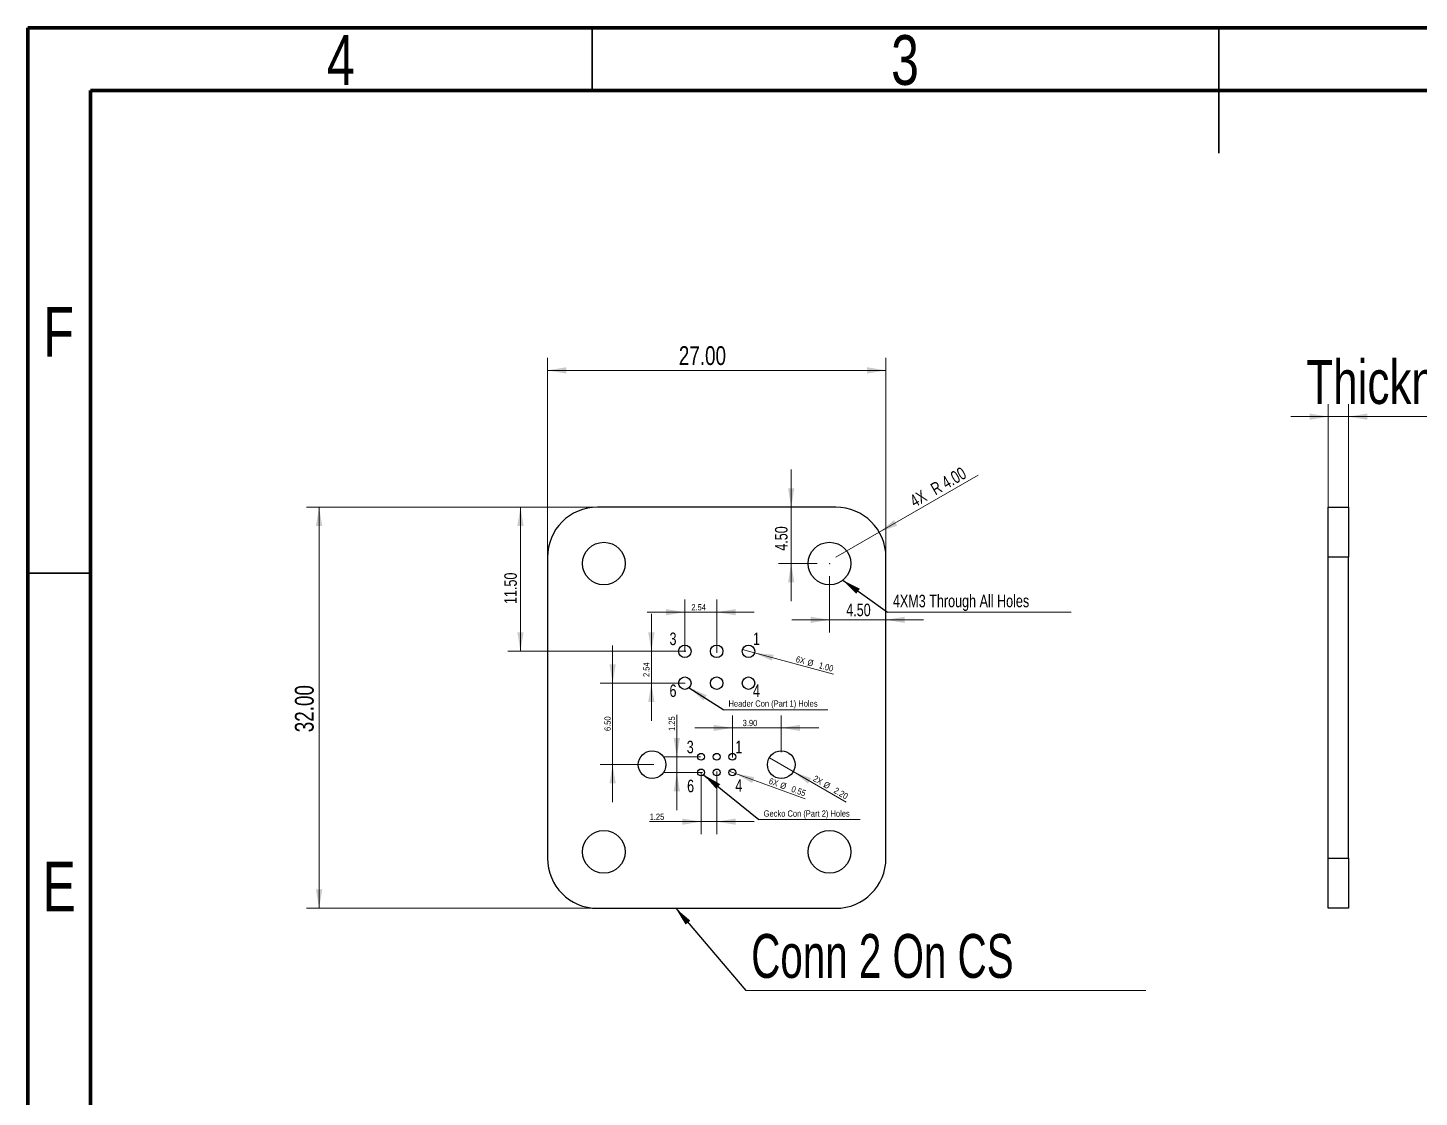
# Model space of a CAD drawing. Header units: millimetres. Extents: x 0 to 205, y 0 to 292.
# Drawn here: x 15 to 126, y 206.7 to 292 of the extents above; entities that cross this region are included whole.
import ezdxf

# ---------------------------------------------------------------- set-up
doc = ezdxf.new("R2010")
doc.units = ezdxf.units.MM
doc.header["$PDSIZE"] = -1
doc.styles.add('SLDTEXTSTYLE0', font='TXT', dxfattribs={"width": 0.75})
doc.styles.add('SLDTEXTSTYLE2', font='TXT', dxfattribs={"width": 0.6875})
doc.dimstyles.new('SLDDIMSTYLE0', dxfattribs={"dimtxt": 1, "dimasz": 1.5, "dimexe": 0, "dimexo": 0.0625, "dimgap": 0.25, "dimtad": 1, "dimrnd": 1e-09, "dimzin": 4, "dimdsep": 46, "dimtxsty": 'SLDTEXTSTYLE0', "dimsah": 1, "dimcen": 0.09, "dimadec": 0, "dimazin": 1, "dimtfac": 1, "dimtmove": 0, "dimatfit": 0, "dimfxl": 1, "dimfrac": 2, "dimtolj": 1, "dimtzin": 12, "dimarcsym": 0})
doc.dimstyles.new('SLDDIMSTYLE1', dxfattribs={"dimtxt": 1.5, "dimasz": 1.5, "dimexe": 0, "dimexo": 0.0625, "dimgap": 0.375, "dimtad": 1, "dimrnd": 1e-09, "dimzin": 4, "dimdsep": 46, "dimtxsty": 'SLDTEXTSTYLE0', "dimsah": 1, "dimcen": 0.09, "dimadec": 0, "dimazin": 1, "dimtfac": 1, "dimtofl": 0, "dimtmove": 0, "dimatfit": 3, "dimfxl": 1, "dimfrac": 2, "dimtolj": 1, "dimtzin": 12, "dimarcsym": 0})
doc.dimstyles.new('SLDDIMSTYLE2', dxfattribs={"dimtxt": 0.5, "dimasz": 1.5, "dimexe": 0, "dimexo": 0.0625, "dimgap": 0.125, "dimtad": 1, "dimrnd": 1e-09, "dimzin": 12, "dimdsep": 46, "dimtxsty": 'SLDTEXTSTYLE0', "dimsah": 1, "dimcen": 0.09, "dimadec": 0, "dimazin": 3, "dimtfac": 1, "dimtmove": 0, "dimatfit": 0, "dimfxl": 1, "dimfrac": 2, "dimtolj": 1, "dimtzin": 12, "dimarcsym": 0})
doc.dimstyles.new('SLDDIMSTYLE3', dxfattribs={"dimtxt": 1, "dimasz": 1.5, "dimexe": 0, "dimexo": 0.0625, "dimgap": 0.25, "dimtad": 1, "dimrnd": 1e-09, "dimzin": 4, "dimdsep": 46, "dimtxsty": 'SLDTEXTSTYLE0', "dimsah": 1, "dimcen": 0.09, "dimadec": 0, "dimazin": 1, "dimtfac": 1, "dimtofl": 0, "dimtmove": 0, "dimatfit": 3, "dimfxl": 1, "dimfrac": 2, "dimtolj": 1, "dimtzin": 12, "dimarcsym": 0})
doc.dimstyles.new('SLDDIMSTYLE4', dxfattribs={"dimtxt": 0.5, "dimasz": 1.5, "dimexe": 0, "dimexo": 0.0625, "dimgap": 0.125, "dimtad": 1, "dimrnd": 1e-09, "dimzin": 4, "dimdsep": 46, "dimtxsty": 'SLDTEXTSTYLE0', "dimblk1": 'NONE', "dimsah": 1, "dimcen": 0, "dimadec": 0, "dimazin": 1, "dimtfac": 1, "dimtmove": 0, "dimatfit": 3, "dimldrblk": 'NONE', "dimfxl": 1, "dimfrac": 2, "dimtolj": 1, "dimtzin": 12, "dimarcsym": 0})
doc.dimstyles.new('SLDDIMSTYLE5', dxfattribs={"dimtxt": 0.5, "dimasz": 1.5, "dimexe": 0, "dimexo": 0.0625, "dimgap": 0.125, "dimtad": 1, "dimrnd": 1e-09, "dimzin": 4, "dimdsep": 46, "dimtxsty": 'SLDTEXTSTYLE0', "dimsah": 1, "dimcen": 0.09, "dimadec": 0, "dimazin": 1, "dimtfac": 1, "dimtmove": 0, "dimatfit": 0, "dimfxl": 1, "dimfrac": 2, "dimtolj": 1, "dimtzin": 12, "dimarcsym": 0})
doc.dimstyles.new('SLDDIMSTYLE6', dxfattribs={"dimtxt": 1, "dimasz": 1.5, "dimexe": 0, "dimexo": 0.0625, "dimgap": 0.25, "dimtad": 1, "dimrnd": 1e-09, "dimzin": 4, "dimdsep": 46, "dimtxsty": 'SLDTEXTSTYLE0', "dimsah": 1, "dimcen": 0, "dimadec": 0, "dimazin": 1, "dimtfac": 1, "dimtofl": 0, "dimtmove": 0, "dimatfit": 3, "dimfxl": 1, "dimfrac": 2, "dimtolj": 1, "dimtzin": 12, "dimarcsym": 0})
doc.dimstyles.new('SLDDIMSTYLE7', dxfattribs={"dimtxt": 0.5, "dimasz": 1.5, "dimexe": 0, "dimexo": 0.0625, "dimgap": 0.125, "dimtad": 1, "dimrnd": 1e-09, "dimdsep": 46, "dimtxsty": 'SLDTEXTSTYLE0', "dimblk1": 'NONE', "dimsah": 1, "dimcen": 0, "dimadec": 0, "dimazin": 2, "dimtfac": 1, "dimtmove": 0, "dimatfit": 3, "dimldrblk": 'NONE', "dimfxl": 1, "dimfrac": 2, "dimtolj": 1, "dimtzin": 12, "dimarcsym": 0})
doc.dimstyles.new('SLDDIMSTYLE8', dxfattribs={"dimtxt": 0.18, "dimasz": 1.5, "dimexe": 0, "dimexo": 0.0625, "dimgap": 0, "dimtad": 0, "dimtih": 1, "dimtoh": 1, "dimdec": 0, "dimrnd": 1e-09, "dimzin": 0, "dimdsep": 46, "dimtxsty": 'Standard', "dimsah": 1, "dimcen": 0.09, "dimadec": 0, "dimazin": 0, "dimtfac": 1.5, "dimtdec": 0, "dimtofl": 0, "dimtmove": 0, "dimatfit": 3, "dimfxl": 1, "dimfrac": 2, "dimtolj": 1, "dimtzin": 0, "dimarcsym": 0})
doc.dimstyles.new('SLDDIMSTYLE9', dxfattribs={"dimtxt": 3.5, "dimasz": 1.5, "dimexe": 0, "dimexo": 0.0625, "dimgap": 0.875, "dimtad": 1, "dimrnd": 1e-09, "dimzin": 4, "dimdsep": 46, "dimtxsty": 'SLDTEXTSTYLE0', "dimsah": 1, "dimcen": 0.09, "dimadec": 0, "dimazin": 1, "dimtfac": 1, "dimtmove": 0, "dimatfit": 0, "dimfxl": 1, "dimfrac": 2, "dimtolj": 1, "dimtzin": 12, "dimarcsym": 0})

# ---------------------------------------------------------------- blocks, each defined once
blk = doc.blocks.new('_D')
at = {"color": 7, "linetype": 'Continuous', "lineweight": 0}
for p, q in [((75.88, 253.76), (75.88, 256.76)), ((75.88, 249.26), (75.88, 253.76)), ((77.94, 249.26), (74.88, 249.26)), ((75.88, 249.26), (75.88, 246.26))]:
    blk.add_line(p, q, dxfattribs=at)
at = {"color": 7, "linetype": 'Continuous', "lineweight": 18}
for points in [[(75.88, 253.76), (76.13, 255.26), (75.63, 255.26)], [(75.88, 249.26), (75.63, 247.76), (76.13, 247.76)]]:
    blk.add_solid(points, dxfattribs=at)
at = {"color": 7, "linetype": 'Continuous', "lineweight": 18, "insert": (74.59, 250.28), "char_height": 1, "attachment_point": 1, "rotation": 90, "style": 'SLDTEXTSTYLE0'}
blk.add_mtext('4.50', dxfattribs=at)
blk = doc.blocks.new('_D_1')
at = {"color": 7, "linetype": 'Continuous', "lineweight": 0}
for p, q in [((78.94, 248.26), (78.94, 243.77)), ((78.94, 244.77), (75.94, 244.77)), ((78.94, 244.77), (83.44, 244.77)), ((83.44, 244.77), (86.44, 244.77))]:
    blk.add_line(p, q, dxfattribs=at)
at = {"color": 7, "linetype": 'Continuous', "lineweight": 18}
for points in [[(78.94, 244.77), (77.44, 245.02), (77.44, 244.52)], [(83.44, 244.77), (84.94, 244.52), (84.94, 245.02)]]:
    blk.add_solid(points, dxfattribs=at)
at = {"color": 7, "linetype": 'Continuous', "lineweight": 18, "insert": (80.27, 246.06), "char_height": 1, "attachment_point": 1, "style": 'SLDTEXTSTYLE0'}
blk.add_mtext('4.50', dxfattribs=at)
blk = doc.blocks.new('_D_2')
at = {"color": 7, "linetype": 'Continuous', "lineweight": 0}
for p, q in [((55.44, 253.76), (37.23, 253.76)), ((38.23, 221.76), (38.23, 253.76)), ((62.79, 221.76), (37.23, 221.76))]:
    blk.add_line(p, q, dxfattribs=at)
at = {"color": 7, "linetype": 'Continuous', "lineweight": 18}
for points in [[(38.23, 253.76), (37.98, 252.26), (38.48, 252.26)], [(38.23, 221.76), (38.48, 223.26), (37.98, 223.26)]]:
    blk.add_solid(points, dxfattribs=at)
at = {"color": 7, "linetype": 'Continuous', "lineweight": 18, "insert": (36.3, 235.8), "char_height": 1.5, "attachment_point": 1, "rotation": 90, "style": 'SLDTEXTSTYLE0'}
blk.add_mtext('32.00', dxfattribs=at)
blk = doc.blocks.new('_D_3')
at = {"color": 7, "linetype": 'Continuous', "lineweight": 0}
for p, q in [((56.44, 248.36), (56.44, 265.67)), ((83.44, 245.51), (83.44, 265.67)), ((56.44, 264.67), (83.44, 264.67))]:
    blk.add_line(p, q, dxfattribs=at)
at = {"color": 7, "linetype": 'Continuous', "lineweight": 18}
for points in [[(56.44, 264.67), (57.94, 264.42), (57.94, 264.92)], [(83.44, 264.67), (81.94, 264.92), (81.94, 264.42)]]:
    blk.add_solid(points, dxfattribs=at)
at = {"color": 7, "linetype": 'Continuous', "lineweight": 18, "insert": (66.92, 266.6), "char_height": 1.5, "attachment_point": 1, "style": 'SLDTEXTSTYLE0'}
blk.add_mtext('27.00', dxfattribs=at)
blk = doc.blocks.new('_D_4')
at = {"color": 7, "linetype": 'Continuous', "lineweight": 0}
for p, q in [((64.73, 242.26), (64.73, 245.26)), ((67.49, 242.26), (63.73, 242.26)), ((64.73, 239.72), (64.73, 242.26)), ((67.42, 239.72), (63.73, 239.72)), ((64.73, 239.72), (64.73, 236.72))]:
    blk.add_line(p, q, dxfattribs=at)
at = {"color": 7, "linetype": 'Continuous', "lineweight": 18}
for points in [[(64.73, 242.26), (64.98, 243.76), (64.48, 243.76)], [(64.73, 239.72), (64.48, 238.22), (64.98, 238.22)]]:
    blk.add_solid(points, dxfattribs=at)
at = {"color": 7, "linetype": 'Continuous', "lineweight": 18, "insert": (64.08, 240.21), "char_height": 0.5, "attachment_point": 1, "rotation": 90, "style": 'SLDTEXTSTYLE0'}
blk.add_mtext('2.54', dxfattribs=at)
blk = doc.blocks.new('_D_5')
at = {"color": 7, "linetype": 'Continuous', "lineweight": 0}
for p, q in [((67.4, 242.21), (67.4, 246.38)), ((69.94, 242.15), (69.94, 246.38)), ((67.4, 245.38), (64.4, 245.38)), ((67.4, 245.38), (69.94, 245.38)), ((69.94, 245.38), (72.94, 245.38))]:
    blk.add_line(p, q, dxfattribs=at)
at = {"color": 7, "linetype": 'Continuous', "lineweight": 18}
for points in [[(67.4, 245.38), (65.9, 245.63), (65.9, 245.13)], [(69.94, 245.38), (71.44, 245.13), (71.44, 245.63)]]:
    blk.add_solid(points, dxfattribs=at)
at = {"color": 7, "linetype": 'Continuous', "lineweight": 18, "insert": (67.92, 246.02), "char_height": 0.5, "attachment_point": 1, "style": 'SLDTEXTSTYLE0'}
blk.add_mtext('2.54', dxfattribs=at)
blk = doc.blocks.new('_D_6')
at = {"color": 7, "linetype": 'Continuous', "lineweight": 0}
for p, q in [((62.01, 253.76), (53.29, 253.76)), ((54.29, 242.26), (54.29, 253.76)), ((66.4, 242.26), (53.29, 242.26))]:
    blk.add_line(p, q, dxfattribs=at)
at = {"color": 7, "linetype": 'Continuous', "lineweight": 18}
for points in [[(54.29, 253.76), (54.04, 252.26), (54.54, 252.26)], [(54.29, 242.26), (54.54, 243.76), (54.04, 243.76)]]:
    blk.add_solid(points, dxfattribs=at)
at = {"color": 7, "linetype": 'Continuous', "lineweight": 18, "insert": (53, 246.03), "char_height": 1, "attachment_point": 1, "rotation": 90, "style": 'SLDTEXTSTYLE0'}
blk.add_mtext('11.50', dxfattribs=at)
blk = doc.blocks.new('_D_7')
at = {"color": 7, "linetype": 'Continuous', "lineweight": 0}
for q in [(74.14, 233.77), (80.26, 230.23)]:
    blk.add_line((76.04, 232.67), q, dxfattribs=at)
at = {"color": 7, "linetype": 'Continuous', "lineweight": 18}
blk.add_solid([(76.04, 232.67), (77.22, 231.7), (77.47, 232.13)], dxfattribs=at)
at = {"color": 7, "linetype": 'Continuous', "lineweight": 18, "char_height": 0.5, "attachment_point": 1, "rotation": 330, "style": 'SLDTEXTSTYLE0'}
for s, insert in [('2X', (77.82, 232.39)), ('%%c', (78.65, 231.91)), ('2.20', (79.47, 231.44))]:
    blk.add_mtext(s, dxfattribs=dict(at, insert=insert))
blk = doc.blocks.new('_None')
blk = doc.blocks.new('_D_8')
at = {"color": 7, "linetype": 'Continuous', "lineweight": 0}
for p, q in [((68.69, 232.57), (68.69, 227.67)), ((69.94, 232.67), (69.94, 227.67)), ((68.69, 228.67), (64.59, 228.67)), ((68.69, 228.67), (69.94, 228.67)), ((69.94, 228.67), (72.94, 228.67))]:
    blk.add_line(p, q, dxfattribs=at)
at = {"color": 7, "linetype": 'Continuous', "lineweight": 18}
for points in [[(68.69, 228.67), (67.19, 228.92), (67.19, 228.42)], [(69.94, 228.67), (71.44, 228.42), (71.44, 228.92)]]:
    blk.add_solid(points, dxfattribs=at)
at = {"color": 7, "linetype": 'Continuous', "lineweight": 18, "insert": (64.59, 229.31), "char_height": 0.5, "attachment_point": 1, "style": 'SLDTEXTSTYLE0'}
blk.add_mtext('1.25', dxfattribs=at)
blk = doc.blocks.new('_D_9')
at = {"color": 7, "linetype": 'Continuous', "lineweight": 0}
for p, q in [((66.76, 233.84), (66.76, 237.19)), ((68.65, 233.84), (65.76, 233.84)), ((66.76, 233.84), (66.76, 232.59)), ((68.82, 232.59), (65.76, 232.59)), ((66.76, 232.59), (66.76, 229.59))]:
    blk.add_line(p, q, dxfattribs=at)
at = {"color": 7, "linetype": 'Continuous', "lineweight": 18}
for points in [[(66.76, 233.84), (67.01, 235.34), (66.51, 235.34)], [(66.76, 232.59), (66.51, 231.09), (67.01, 231.09)]]:
    blk.add_solid(points, dxfattribs=at)
at = {"color": 7, "linetype": 'Continuous', "lineweight": 18, "insert": (66.11, 235.9), "char_height": 0.5, "attachment_point": 1, "rotation": 90, "style": 'SLDTEXTSTYLE0'}
blk.add_mtext('1.25', dxfattribs=at)
blk = doc.blocks.new('_D_10')
at = {"color": 7, "linetype": 'Continuous', "lineweight": 0}
for p, q in [((61.64, 239.72), (61.64, 242.72)), ((66.4, 239.72), (60.64, 239.72)), ((61.64, 233.22), (61.64, 239.72)), ((64.92, 233.22), (60.64, 233.22)), ((61.64, 233.22), (61.64, 230.22))]:
    blk.add_line(p, q, dxfattribs=at)
at = {"color": 7, "linetype": 'Continuous', "lineweight": 18}
for points in [[(61.64, 239.72), (61.89, 241.22), (61.39, 241.22)], [(61.64, 233.22), (61.39, 231.72), (61.89, 231.72)]]:
    blk.add_solid(points, dxfattribs=at)
at = {"color": 7, "linetype": 'Continuous', "lineweight": 18, "insert": (60.99, 235.9), "char_height": 0.5, "attachment_point": 1, "rotation": 90, "style": 'SLDTEXTSTYLE0'}
blk.add_mtext('6.50', dxfattribs=at)
blk = doc.blocks.new('_D_11')
at = {"color": 7, "linetype": 'Continuous', "lineweight": 0}
for p, q in [((71.19, 233.8), (71.19, 237.15)), ((75.09, 234.22), (75.09, 237.15)), ((71.19, 236.15), (68.19, 236.15)), ((75.09, 236.15), (71.19, 236.15)), ((75.09, 236.15), (78.09, 236.15))]:
    blk.add_line(p, q, dxfattribs=at)
at = {"color": 7, "linetype": 'Continuous', "lineweight": 18}
for points in [[(71.19, 236.15), (69.69, 236.4), (69.69, 235.9)], [(75.09, 236.15), (76.59, 235.9), (76.59, 236.4)]]:
    blk.add_solid(points, dxfattribs=at)
at = {"color": 7, "linetype": 'Continuous', "lineweight": 18, "insert": (72.01, 236.79), "char_height": 0.5, "attachment_point": 1, "style": 'SLDTEXTSTYLE0'}
blk.add_mtext('3.90', dxfattribs=at)
blk = doc.blocks.new('_D_12')
at = {"color": 7, "linetype": 'Continuous', "lineweight": 0}
for q in [(90.79, 256.31), (79.44, 249.76)]:
    blk.add_line((82.9, 251.76), q, dxfattribs=at)
at = {"color": 7, "linetype": 'Continuous', "lineweight": 18}
blk.add_solid([(82.9, 251.76), (84.33, 252.29), (84.08, 252.72)], dxfattribs=at)
at = {"color": 7, "linetype": 'Continuous', "lineweight": 18, "char_height": 1, "attachment_point": 1, "rotation": 30, "style": 'SLDTEXTSTYLE0'}
for s, insert in [('R 4.00', (86.89, 255.54)), ('4X', (85.23, 254.58))]:
    blk.add_mtext(s, dxfattribs=dict(at, insert=insert))
blk = doc.blocks.new('_D_13')
at = {"color": 7, "linetype": 'Continuous', "lineweight": 0}
for q in [(70.93, 232.69), (77, 230.48)]:
    blk.add_line((71.45, 232.5), q, dxfattribs=at)
at = {"color": 7, "linetype": 'Continuous', "lineweight": 18}
blk.add_solid([(71.45, 232.5), (72.77, 231.75), (72.94, 232.22)], dxfattribs=at)
at = {"color": 7, "linetype": 'Continuous', "lineweight": 18, "char_height": 0.5, "attachment_point": 1, "rotation": 340.0343, "style": 'SLDTEXTSTYLE0'}
for s, insert in [('6X', (74.22, 232.18)), ('%%c', (75.12, 231.85)), ('0.55', (76.01, 231.54))]:
    blk.add_mtext(s, dxfattribs=dict(at, insert=insert))
blk = doc.blocks.new('_D_14')
at = {"color": 7, "linetype": 'Continuous', "lineweight": 0}
for q in [(72, 242.39), (79.25, 240.44)]:
    blk.add_line((72.96, 242.13), q, dxfattribs=at)
at = {"color": 7, "linetype": 'Continuous', "lineweight": 18}
blk.add_solid([(72.96, 242.13), (74.35, 241.5), (74.48, 241.98)], dxfattribs=at)
at = {"color": 7, "linetype": 'Continuous', "lineweight": 18, "char_height": 0.5, "attachment_point": 1, "rotation": 345, "style": 'SLDTEXTSTYLE0'}
for s, insert in [('6X', (76.34, 241.9)), ('%%c', (77.26, 241.64)), ('1.00', (78.17, 241.41))]:
    blk.add_mtext(s, dxfattribs=dict(at, insert=insert))
blk = doc.blocks.new('SW_NOTE_0')
at = {"color": 0, "linetype": 'Continuous', "lineweight": 0}
blk.add_line((14.64, 0), (0, 0), dxfattribs=at)
at = {"color": 0, "linetype": 'Continuous', "lineweight": 0, "insert": (0.42, 1.4), "char_height": 1, "attachment_point": 1, "style": 'SLDTEXTSTYLE0'}
blk.add_mtext('4XM3 Through All Holes', dxfattribs=at)
blk = doc.blocks.new('SW_NOTE_0_1')
at = {"color": 0, "linetype": 'Continuous', "lineweight": 0}
blk.add_line((8.3, 0), (0, 0), dxfattribs=at)
at = {"color": 0, "linetype": 'Continuous', "lineweight": 0, "insert": (0.38, 0.75), "char_height": 0.5, "attachment_point": 1, "style": 'SLDTEXTSTYLE0'}
blk.add_mtext('Header Con (Part 1) Holes', dxfattribs=at)
blk = doc.blocks.new('SW_NOTE_0_2')
at = {"color": 0, "linetype": 'Continuous', "lineweight": 0}
blk.add_line((8.08, 0), (0, 0), dxfattribs=at)
at = {"color": 0, "linetype": 'Continuous', "lineweight": 0, "insert": (0.38, 0.73), "char_height": 0.5, "attachment_point": 1, "style": 'SLDTEXTSTYLE0'}
blk.add_mtext('Gecko Con (Part 2) Holes', dxfattribs=at)
blk = doc.blocks.new('SW_NOTE_0_3')
at = {"color": 0, "linetype": 'Continuous', "lineweight": 0}
blk.add_line((31.9, 0), (0, 0), dxfattribs=at)
at = {"color": 0, "linetype": 'Continuous', "lineweight": 0, "insert": (0.44, 4.51), "char_height": 3.5, "attachment_point": 1, "style": 'SLDTEXTSTYLE2'}
blk.add_mtext('Conn 2 On CS', dxfattribs=at)
blk = doc.blocks.new('_D_15')
at = {"color": 7, "linetype": 'Continuous', "lineweight": 0}
for p, q in [((118.72, 252.16), (118.72, 261.98)), ((120.32, 251.55), (120.32, 261.98)), ((118.72, 260.98), (115.72, 260.98)), ((120.32, 260.98), (118.72, 260.98)), ((120.32, 260.98), (147.94, 260.98))]:
    blk.add_line(p, q, dxfattribs=at)
at = {"color": 7, "linetype": 'Continuous', "lineweight": 18}
for points in [[(118.72, 260.98), (117.22, 261.23), (117.22, 260.73)], [(120.32, 260.98), (121.82, 260.73), (121.82, 261.23)]]:
    blk.add_solid(points, dxfattribs=at)
at = {"color": 7, "linetype": 'Continuous', "lineweight": 18, "char_height": 3.5, "attachment_point": 1, "style": 'SLDTEXTSTYLE0'}
for s, insert in [('Thickness', (116.96, 265.49)), ('1.60', (138.89, 265.49))]:
    blk.add_mtext(s, dxfattribs=dict(at, insert=insert))

msp = doc.modelspace()

# ---------------------------------------------------------------- linework, layer by layer
at = {"color": 7, "linetype": 'Continuous', "lineweight": 70}
for p, q in [((15, 5), (15, 292)), ((15, 292), (205, 292)), ((20, 10), (20, 287)), ((20, 287), (200, 287))]:
    msp.add_line(p, q, dxfattribs=at)
at = {"color": 7, "linetype": 'Continuous', "lineweight": 35}
for p, q in [((60, 287), (60, 292)), ((110, 292), (110, 282)), ((110, 287), (110, 292)), ((20, 248.5), (15, 248.5))]:
    msp.add_line(p, q, dxfattribs=at)
at = {"color": 7, "linetype": 'Continuous', "lineweight": 25}
for p, q in [((79.439, 253.758), (60.439, 253.758)), ((118.719, 253.758), (120.319, 253.758)), ((118.719, 249.758), (118.719, 253.758)), ((120.319, 253.758), (120.319, 249.758)), ((56.439, 249.758), (56.439, 225.758)), ((83.439, 225.758), (83.439, 249.758)), ((120.319, 249.758), (118.719, 249.758)), ((118.719, 225.758), (118.719, 249.758)), ((120.319, 225.758), (120.319, 249.758)), ((118.719, 225.758), (120.319, 225.758)), ((118.719, 221.758), (118.719, 225.758)), ((120.319, 225.758), (120.319, 221.758)), ((60.439, 221.758), (79.439, 221.758)), ((120.319, 221.758), (118.719, 221.758))]:
    msp.add_line(p, q, dxfattribs=at)
for centre, radius in [((60.939, 249.258), 1.7), ((78.939, 249.258), 1.7), ((67.399, 242.258), 0.5), ((69.939, 242.258), 0.5), ((72.479, 242.258), 0.5), ((67.399, 239.718), 0.5), ((69.939, 239.718), 0.5), ((72.479, 239.718), 0.5), ((64.789, 233.218), 1.1), ((75.089, 233.218), 1.1), ((68.689, 233.843), 0.275), ((69.939, 233.843), 0.275), ((71.189, 233.843), 0.275), ((68.689, 232.593), 0.275), ((69.939, 232.593), 0.275), ((71.189, 232.593), 0.275), ((60.939, 226.258), 1.7), ((78.939, 226.258), 1.7)]:
    msp.add_circle(centre, radius, dxfattribs=at)
for centre, start, end in [((60.439, 249.758), 90, 180), ((79.439, 249.758), 0, 90), ((60.439, 225.758), 180, 270), ((79.439, 225.758), 270, 0)]:
    msp.add_arc(centre, 4, start, end, dxfattribs=at)
at = {"color": 9, "linetype": 'Continuous', "lineweight": 0}
msp.add_point((78.939, 249.258), dxfattribs=at)

# ---------------------------------------------------------------- block references
at = {"color": 7, "linetype": 'Continuous', "lineweight": 0}
for name, p in [('SW_NOTE_0', (83.572, 245.375)), ('SW_NOTE_0_1', (70.504, 237.59)), ('SW_NOTE_0_2', (73.304, 228.838)), ('SW_NOTE_0_3', (72.254, 215.194))]:
    msp.add_blockref(name, p, dxfattribs=at)

# ---------------------------------------------------------------- texts
at = {"color": 7, "linetype": 'Continuous', "lineweight": 0, "style": 'SLDTEXTSTYLE0'}
for s, insert, char_height, attachment_point in [('4', (39.96, 291.417), 3.969, 2), ('3', (84.96, 291.417), 3.969, 2), ('F', (17.458, 269.725), 3.969, 2), ('3', (66.177, 243.755), 1, 1), ('1', (72.832, 243.755), 1, 1), ('6', (66.177, 239.611), 1, 1), ('4', (72.832, 239.611), 1, 1), ('3', (67.551, 235.127), 1, 1), ('1', (71.424, 235.127), 1, 1), ('6', (67.581, 232.018), 1, 1), ('4', (71.424, 232.058), 1, 1), ('E', (17.508, 225.475), 3.969, 2)]:
    msp.add_mtext(s, dxfattribs=dict(at, insert=insert, char_height=char_height, attachment_point=attachment_point))

# ---------------------------------------------------------------- dimensions: what is measured, and where the dimension line sits
at = {"color": 7, "linetype": 'Continuous', "lineweight": 18}
for base, p1, p2, dimstyle, picture, middle in [((83.439, 265.86), (56.439, 253.758), (83.439, 253.758), 'SLDDIMSTYLE1', '_D_3', (69.417, 265.86)), ((83.439, 244.771), (78.939, 249.258), (83.439, 249.758), 'SLDDIMSTYLE0', '_D_1', (81.563, 244.771)), ((69.939, 245.776), (67.399, 242.258), (69.939, 242.258), 'SLDDIMSTYLE2', '_D_5', (68.562, 245.776)), ((71.189, 236.546), (75.089, 233.218), (71.189, 233.843), 'SLDDIMSTYLE5', '_D_11', (72.66, 236.546)), ((69.939, 229.067), (68.689, 232.593), (69.939, 232.593), 'SLDDIMSTYLE2', '_D_8', (65.239, 229.067))]:
    dim = msp.add_linear_dim(base=base, p1=p1, p2=p2, dimstyle=dimstyle, dxfattribs=at)
    dim.commit()
    dim.dimension.update_dxf_attribs({"geometry": picture, "text_midpoint": middle, "dimtype": 160})
dim = msp.add_linear_dim(base=(118.719, 263.758), p1=(120.319, 253.758), p2=(118.719, 253.758), text='Thickness <>', dimstyle='SLDDIMSTYLE9', dxfattribs=at)
dim.commit()
dim.dimension.update_dxf_attribs({"geometry": '_D_15', "text_midpoint": (132.451, 263.758), "dimtype": 160})
for base, p1, p2, dimstyle, picture, middle in [((75.881, 253.758), (78.939, 249.258), (79.439, 253.758), 'SLDDIMSTYLE0', '_D', (75.881, 251.574)), ((37.038, 253.758), (56.439, 221.758), (56.439, 253.758), 'SLDDIMSTYLE1', '_D_2', (37.038, 238.291)), ((53.5, 253.758), (67.399, 242.258), (60.439, 253.758), 'SLDDIMSTYLE3', '_D_6', (53.5, 247.693)), ((64.33, 242.258), (67.399, 239.718), (67.399, 242.258), 'SLDDIMSTYLE2', '_D_4', (64.33, 240.852)), ((61.242, 239.718), (64.789, 233.218), (67.399, 239.718), 'SLDDIMSTYLE5', '_D_10', (61.242, 236.546)), ((66.359, 232.593), (68.689, 233.843), (68.689, 232.593), 'SLDDIMSTYLE2', '_D_9', (66.359, 236.546))]:
    dim = msp.add_linear_dim(base=base, p1=p1, p2=p2, angle=90, dimstyle=dimstyle, dxfattribs=at)
    dim.commit()
    dim.dimension.update_dxf_attribs({"geometry": picture, "text_midpoint": middle, "dimtype": 160})
dim = msp.add_radius_dim(center=(79.439, 249.758), mpoint=(82.903, 251.758), text='4X R <>', dimstyle='SLDDIMSTYLE6', dxfattribs=at)
dim.commit()
dim.dimension.update_dxf_attribs({"geometry": '_D_12', "text_midpoint": (88.358, 254.907), "dimtype": 164})
for p1, p2, text, dimstyle, picture, middle in [((71.996, 242.387), (72.962, 242.128), '6X %%c <>', 'SLDDIMSTYLE4', '_D_14', (77.724, 240.852)), ((74.136, 233.768), (76.042, 232.668), '2X %%c <>', 'SLDDIMSTYLE4', '_D_7', (78.892, 231.022)), ((70.931, 232.687), (71.448, 232.499), '6X %%c <>', 'SLDDIMSTYLE7', '_D_13', (75.513, 231.022))]:
    dim = msp.add_diameter_dim_2p(p1=p1, p2=p2, text=text, dimstyle=dimstyle, dxfattribs=at)
    dim.commit()
    dim.dimension.update_dxf_attribs({"geometry": picture, "text_midpoint": middle, "dimtype": 163})

# ---------------------------------------------------------------- leaders
at = {"color": 7, "linetype": 'Continuous', "lineweight": 0}
for points in [[(79.991, 247.922), (83.572, 245.375)], [(67.745, 239.357), (70.504, 237.59)], [(68.898, 232.414), (73.304, 228.838)], [(66.674, 221.758), (72.254, 215.194)]]:
    msp.add_leader(points, dimstyle='SLDDIMSTYLE8', dxfattribs=at)

doc.saveas('drawing.dxf')
